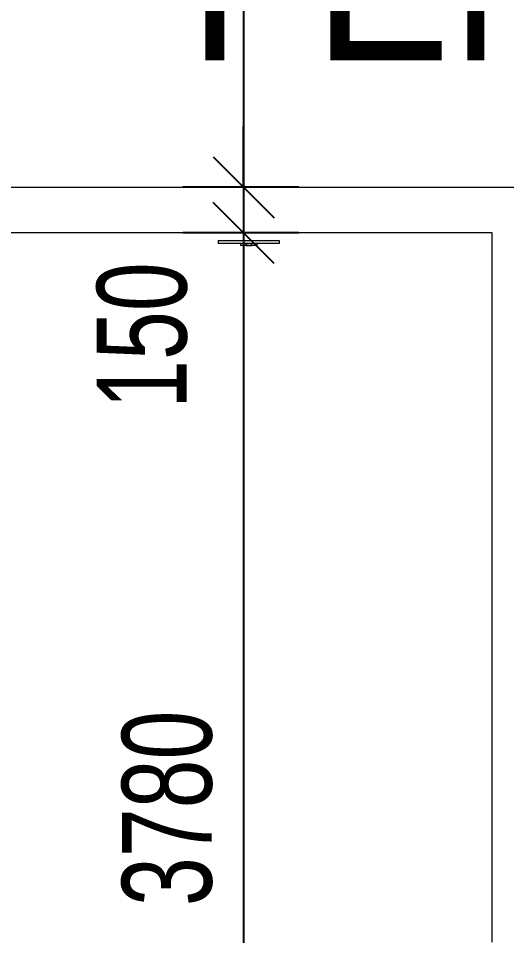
# Model space of a CAD drawing. Header units: millimetres. Extents: x 10569 to 232243, y -25347 to 80743.
# Drawn here: x 81532 to 83137, y 37269 to 40282 of the extents above; entities that cross this region are included whole.
import ezdxf

# ---------------------------------------------------------------- set-up
doc = ezdxf.new("R2010")
doc.units = ezdxf.units.MM
for name, color, linetype, lineweight in [('A-ANNO-DIMS', 211, 'Continuous', 5), ('A-GENM', 13, 'Continuous', 20), ('A-WALL', 113, 'Continuous', 20), ('G-ANNO-TEXT', 231, 'Continuous', 5)]:
    doc.layers.add(name, color=color, linetype=linetype, lineweight=lineweight)
doc.styles.add('Arial_2', font='arial.ttf', dxfattribs={"width": 0.7, "height": 295.05988})
doc.styles.add('Swis721 BT_5', font='swiss.ttf', dxfattribs={"width": 0.85, "height": 567.642527})
doc.dimstyles.new('Linear_-_1_5mm_Arial', dxfattribs={"dimscale": 304.8, "dimtxt": 300, "dimasz": 0.656168, "dimexe": 0.656168, "dimexo": 0.0625, "dimgap": 0.328084, "dimtad": 1, "dimdec": 0, "dimzin": 0, "dimdsep": 46, "dimtxsty": 'Arial_2', "dimblk1": 'OBLIQUE', "dimblk2": 'OBLIQUE', "dimsah": 1, "dimcen": 0.09, "dimadec": 0, "dimazin": 0, "dimtfac": 1, "dimtdec": 4, "dimtix": 1, "dimtmove": 0, "dimatfit": 3, "dimfxl": 0.656168, "dimfxlon": 1, "dimtvp": 1, "dimtolj": 1, "dimtzin": 0, "dimarcsym": 2})
doc.dimstyles.new('Linear_-_1_5mm_Arial_1', dxfattribs={"dimscale": 304.8, "dimtxt": 300, "dimasz": 0.656168, "dimexe": 0.656168, "dimexo": 0.0625, "dimgap": 0.328084, "dimtad": 1, "dimdec": 0, "dimzin": 0, "dimdsep": 46, "dimtxsty": 'Arial_2', "dimblk1": 'OBLIQUE', "dimblk2": 'OBLIQUE', "dimsah": 1, "dimcen": 0.09, "dimadec": 0, "dimazin": 0, "dimtfac": 1, "dimtdec": 4, "dimtix": 1, "dimtmove": 2, "dimatfit": 3, "dimfxl": 0.656168, "dimfxlon": 1, "dimtvp": 1, "dimtolj": 1, "dimtzin": 0, "dimarcsym": 2})

# ---------------------------------------------------------------- blocks, each defined once
blk = doc.blocks.new('Signage - Female_Wall Mount_ - Type 1-17078558-TENDER DRAFT G_F')
at = {"layer": 'A-GENM'}
for p, q in [((25, 22.5), (225, 22.5)), ((25, 12.5), (25, 22.5)), ((225, 12.5), (25, 12.5)), ((98.3, 28.5), (114.9, 28.5)), ((98.3, 22.5), (98.3, 28.5)), ((114.9, 28.5), (114.9, 22.5)), ((114.9, 28.5), (114.9, 22.5)), ((134.9, 28.5), (114.9, 28.5)), ((114.9, 28.5), (134.9, 28.5)), ((114.9, 28.5), (134.9, 28.5)), ((114.9, 28.5), (114.9, 22.5)), ((117.2, 28.5), (132.7, 28.5)), ((117.2, 22.5), (117.2, 28.5)), ((132.7, 22.5), (132.7, 28.5)), ((134.9, 22.5), (134.9, 28.5)), ((134.9, 28.5), (151.6, 28.5)), ((134.9, 22.5), (134.9, 28.5)), ((151.6, 22.5), (151.6, 28.5)), ((225, 12.5), (225, 22.5))]:
    blk.add_line(p, q, dxfattribs=at)
blk = doc.blocks.new('_Oblique')
at = {"color": 0, "linetype": 'ByBlock', "lineweight": -2}
blk.add_line((-0.5, -0.5), (0.5, 0.5), dxfattribs=at)
blk = doc.blocks.new('DIMBLOCK73-TENDER DRAFT G_F')
at = {"layer": 'A-ANNO-DIMS', "color": 0, "lineweight": -2, "transparency": 16777216}
for p, q in [((82453.8, 42547.5), (82072.8, 42547.5)), ((82272.8, 42547.5), (82272.8, 39727.5)), ((82453.8, 39727.5), (82072.8, 39727.5))]:
    blk.add_line(p, q, dxfattribs=at)
at = {"layer": 'Defpoints', "color": 0, "transparency": 16777216}
for p in [(82472.8, 42547.5), (82272.8, 39727.5), (82472.8, 39727.5)]:
    blk.add_point(p, dxfattribs=at)
at = {"layer": 'A-ANNO-DIMS', "color": 0, "lineweight": -2, "transparency": 16777216, "xscale": 200, "yscale": 200, "zscale": 200}
for p, rotation in [((82272.8, 42547.5), 90), ((82272.8, 39727.5), 270)]:
    blk.add_blockref('_Oblique', p, dxfattribs=dict(at, rotation=rotation))
at = {"layer": 'A-ANNO-DIMS', "color": 0, "transparency": 16777216, "insert": (82022.2, 41137.5), "char_height": 295.06, "width": 753.231, "attachment_point": 5, "rotation": 90, "style": 'Arial_2'}
blk.add_mtext('\\A1;2820', dxfattribs=at)
blk = doc.blocks.new('DIMBLOCK74-TENDER DRAFT G_F')
at = {"layer": 'A-ANNO-DIMS', "color": 0, "lineweight": -2, "transparency": 16777216}
for p, q in [((82272.8, 39727.5), (82272.8, 39927.5)), ((82453.8, 39727.5), (82072.8, 39727.5)), ((82272.8, 39727.5), (82272.8, 39577.5)), ((82453.8, 39577.5), (82072.8, 39577.5)), ((82272.8, 39577.5), (82272.8, 39377.5))]:
    blk.add_line(p, q, dxfattribs=at)
at = {"layer": 'Defpoints', "color": 0, "transparency": 16777216}
for p in [(82472.8, 39727.5), (82272.8, 39577.5), (82472.8, 39577.5)]:
    blk.add_point(p, dxfattribs=at)
at = {"layer": 'A-ANNO-DIMS', "color": 0, "lineweight": -2, "transparency": 16777216, "xscale": 200, "yscale": 200, "zscale": 200}
for p, rotation in [((82272.8, 39727.5), 270), ((82272.8, 39577.5), 90)]:
    blk.add_blockref('_Oblique', p, dxfattribs=dict(at, rotation=rotation))
at = {"layer": 'A-ANNO-DIMS', "color": 0, "transparency": 16777216, "insert": (81790.1, 38999.8), "char_height": 295.06, "width": 564.923, "attachment_point": 1, "rotation": 90, "line_spacing_factor": 0.938532, "style": 'Arial_2'}
blk.add_mtext('\\A1;150', dxfattribs=at)
blk = doc.blocks.new('DIMBLOCK75-TENDER DRAFT G_F')
at = {"layer": 'A-ANNO-DIMS', "color": 0, "lineweight": -2, "transparency": 16777216}
for p, q in [((82453.8, 39577.5), (82072.8, 39577.5)), ((82272.8, 39577.5), (82272.8, 35797.5)), ((82453.8, 35797.5), (82072.8, 35797.5))]:
    blk.add_line(p, q, dxfattribs=at)
at = {"layer": 'Defpoints', "color": 0, "transparency": 16777216}
for p in [(82472.8, 39577.5), (82272.8, 35797.5), (82472.8, 35797.5)]:
    blk.add_point(p, dxfattribs=at)
at = {"layer": 'A-ANNO-DIMS', "color": 0, "lineweight": -2, "transparency": 16777216, "xscale": 200, "yscale": 200, "zscale": 200}
for p, rotation in [((82272.8, 39577.5), 90), ((82272.8, 35797.5), 270)]:
    blk.add_blockref('_Oblique', p, dxfattribs=dict(at, rotation=rotation))
at = {"layer": 'A-ANNO-DIMS', "color": 0, "transparency": 16777216, "insert": (82022.1, 37687.5), "char_height": 295.06, "width": 753.231, "attachment_point": 5, "rotation": 90, "style": 'Arial_2'}
blk.add_mtext('\\A1;3780', dxfattribs=at)

msp = doc.modelspace()

# ---------------------------------------------------------------- linework, layer by layer
at = {"layer": 'A-WALL'}
for p, q in [((81114.29296, 39727.48546), (83239.29296, 39727.48546)), ((83089.29296, 39577.48546), (81114.29296, 39577.48546)), ((83089.29296, 37247.48546), (83089.29296, 39577.48546))]:
    msp.add_line(p, q, dxfattribs=at)

# ---------------------------------------------------------------- block references
at = {"layer": 'A-GENM', "rotation": 180}
msp.add_blockref('Signage - Female_Wall Mount_ - Type 1-17078558-TENDER DRAFT G_F', (82414.29296, 39564.98546), dxfattribs=at)

# ---------------------------------------------------------------- texts
at = {"layer": 'G-ANNO-TEXT', "color": 7, "insert": (82091.18459, 40712.42324), "char_height": 567.642527, "width": 4996.8, "attachment_point": 1, "line_spacing_factor": 1.00667, "style": 'Swis721 BT_5'}
msp.add_mtext('FEMALE LAV.', dxfattribs=at)

# ---------------------------------------------------------------- dimensions: what is measured, and where the dimension line sits
at = {"layer": 'A-ANNO-DIMS'}
for base, p1, p2, override, picture, middle in [((82272.81866, 39727.48546), (82472.81866, 42547.48546), (82472.81866, 39727.48546), {"dimpost": '<>', "dimfxl": 2820}, 'DIMBLOCK73-TENDER DRAFT G_F', (82022.16905, 41137.48546)), ((82272.81866, 35797.48546), (82472.81866, 39577.48546), (82472.81866, 35797.48546), {"dimpost": '<>', "dimfxl": 3780}, 'DIMBLOCK75-TENDER DRAFT G_F', (82022.06842, 37687.48546))]:
    dim = msp.add_linear_dim(base=base, p1=p1, p2=p2, angle=90, dimstyle='Linear_-_1_5mm_Arial', override=override, dxfattribs=at)
    dim.commit()
    dim.dimension.update_dxf_attribs({"geometry": picture, "text_midpoint": middle})
dim = msp.add_linear_dim(base=(82272.81866, 39577.48546), p1=(82472.81866, 39727.48546), p2=(82472.81866, 39577.48546), angle=90, dimstyle='Linear_-_1_5mm_Arial_1', override={"dimpost": '<>', "dimfxl": 150}, dxfattribs=at)
dim.commit()
dim.dimension.update_dxf_attribs({"geometry": 'DIMBLOCK74-TENDER DRAFT G_F', "text_midpoint": (81986.77306, 39282.22305), "dimtype": 160, "text_rotation": 90})

doc.saveas('drawing.dxf')
